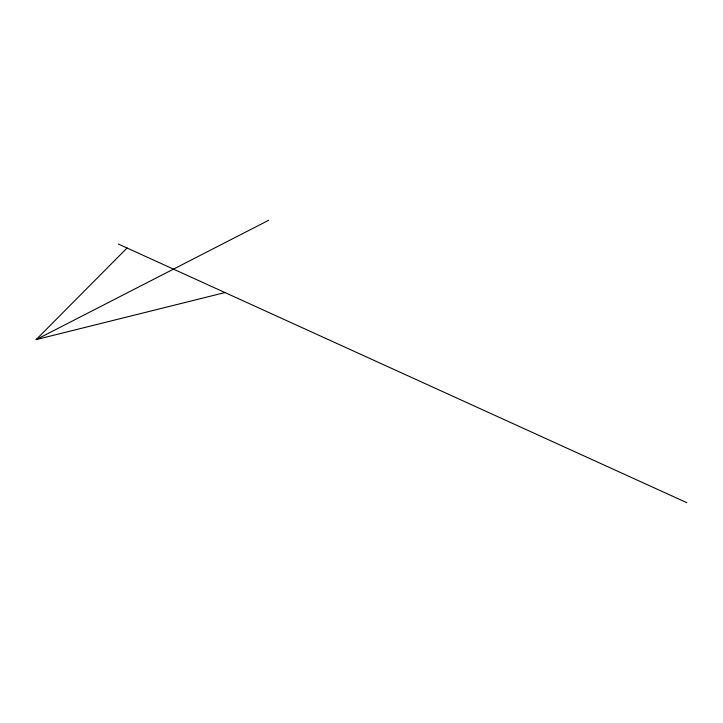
<?xml version="1.0" encoding="UTF-8"?>
<svg xmlns="http://www.w3.org/2000/svg" width="723" height="723" viewBox="0 0 723 723"><rect width="100%" height="100%" fill="white"/><g stroke="black" fill="none" stroke-linecap="round" stroke-linejoin="round"><path stroke-width="1.08" d="M224.98 292.562L36.15 339.602L127.067 248.016M36.15 339.602L268.64 220.298M118.328 244.04L686.85 502.702"/></g></svg>
